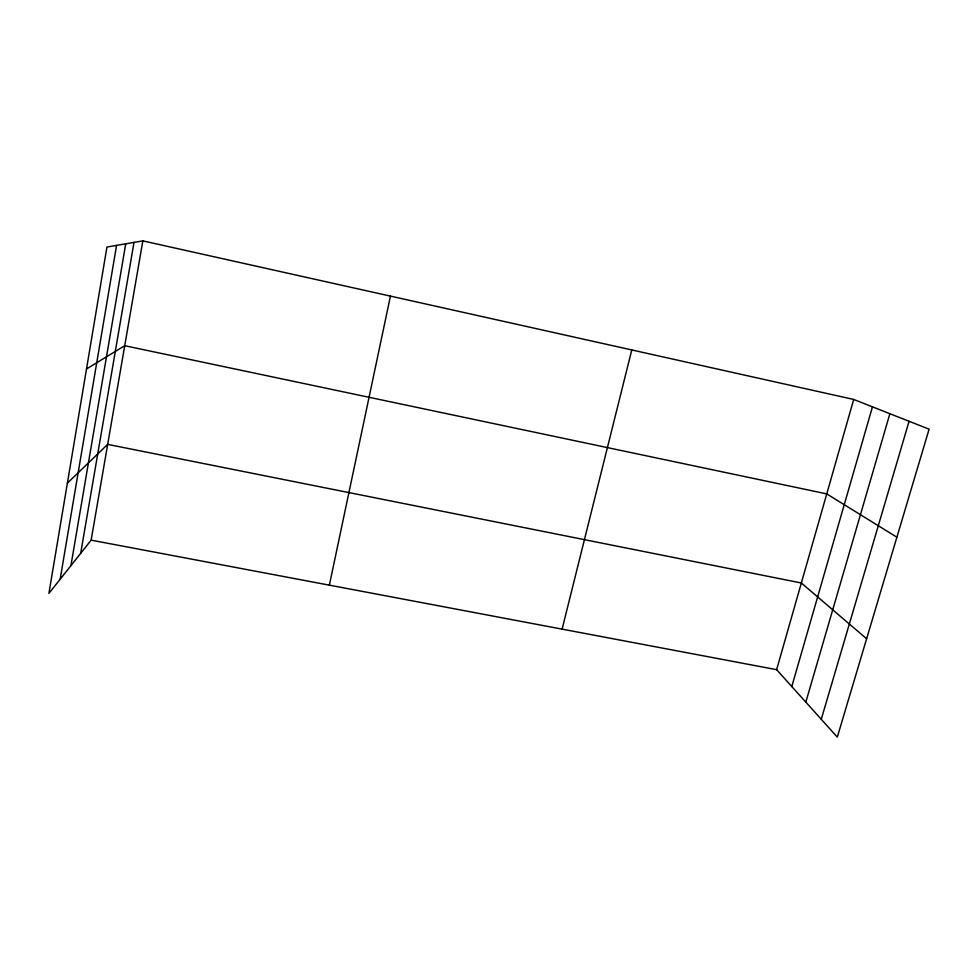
<?xml version="1.0" encoding="UTF-8"?>
<svg xmlns="http://www.w3.org/2000/svg" width="978" height="978" viewBox="0 0 978 978"><rect width="100%" height="100%" fill="white"/><g stroke="black" fill="none" stroke-linecap="round" stroke-linejoin="round"><path stroke-width="1.47" d="M60.159 579.221L116.565 245.392M70.929 565.626L125.734 243.815M80.673 553.352L133.998 242.397M91.137 540.149L142.837 240.881L853.696 399.452L929.1 429.171L837.302 737.119L776.618 669.673L91.137 540.149L48.9 593.426L106.944 247.043L142.837 240.881M329.354 585.162L390.442 296.114M562.106 629.147L631.776 349.953M776.618 669.673L853.696 399.452M791.789 686.544L872.462 406.848M805.823 702.131L889.87 413.706M821.263 719.295L909.075 421.274M67.384 483.132L107.678 444.379L801.349 582.998L866.618 638.756M86.516 368.963L124.732 345.711L826.765 493.902L896.887 537.228"/></g></svg>
